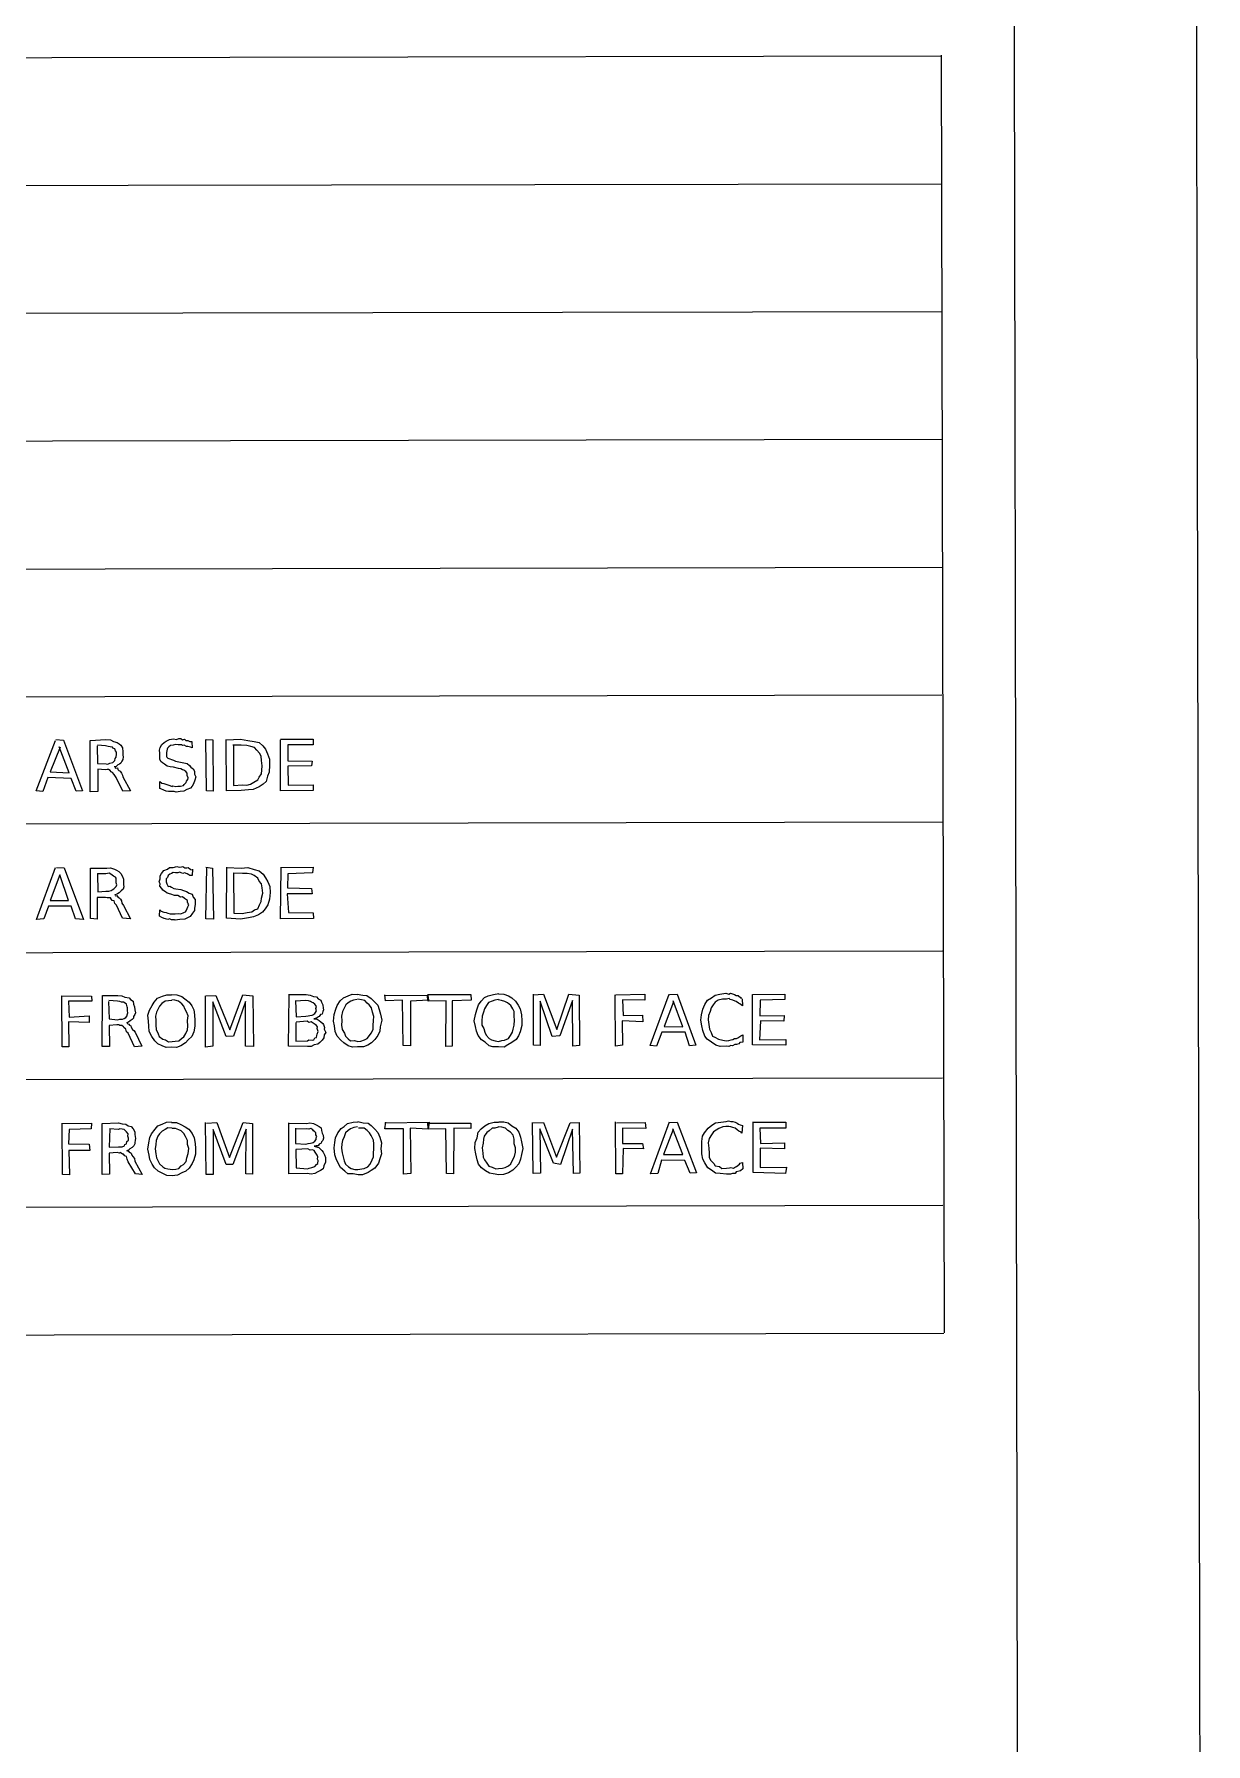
# Model space of a CAD drawing. Header units: millimetres. Extents: x 0 to 500, y -1 to 330.
# Drawn here: x 436.1 to 500.3, y 165 to 258.6 of the extents above; entities that cross this region are included whole.
import ezdxf

# ---------------------------------------------------------------- set-up
doc = ezdxf.new("R2010")
doc.units = ezdxf.units.MM

msp = doc.modelspace()

# ---------------------------------------------------------------- linework, layer by layer
for points in [[(0.292, -0.507), (500.33, 0.455), (499.686, 330.446), (-0.321, 329.514)], [(10.333, 9.515), (490.294, 10.458), (489.734, 320.465), (9.671, 319.518)]]:
    msp.add_lwpolyline(points, close=True)
for points in [[(329.853, 257.168), (485.854, 257.449)], [(485.833, 257.487), (485.992, 187.482)], [(329.867, 250.187), (485.856, 250.43)], [(329.872, 243.17), (485.88, 243.452)], [(329.873, 236.163), (485.887, 236.45)], [(329.869, 229.122), (485.894, 229.443)], [(329.904, 222.127), (485.865, 222.438)], [(437.323, 219.991), (437.738, 219.956), (438.775, 217.175), (438.431, 217.165), (438.156, 217.866), (436.884, 217.904), (436.609, 217.143), (436.235, 217.175), (437.295, 219.948)], [(437.548, 219.58), (437.009, 218.225), (438.055, 218.162), (437.502, 219.593)], [(440.562, 218.501), (440.572, 218.425), (440.695, 218.434), (440.721, 218.345), (440.774, 218.303), (440.834, 218.255), (440.912, 218.155), (440.968, 218.032), (440.997, 217.95), (441.413, 217.181), (440.995, 217.167), (440.618, 217.915), (440.552, 218.019), (440.511, 218.084), (440.419, 218.192), (440.344, 218.224), (440.3, 218.3), (440.211, 218.348), (440.128, 218.349), (440.029, 218.333), (439.617, 218.371), (439.624, 217.154), (439.199, 217.133), (439.198, 219.934), (440.066, 219.998), (440.305, 219.974), (440.473, 219.888), (440.675, 219.828), (440.793, 219.759), (440.871, 219.685), (440.977, 219.531), (440.992, 219.319), (440.988, 219.13), (441.008, 219.05), (440.986, 218.898), (440.931, 218.81), (440.887, 218.693), (440.802, 218.637), (440.722, 218.606), (440.628, 218.508), (440.514, 218.489)], [(439.585, 219.654), (439.592, 218.674), (440.084, 218.653), (440.167, 218.65), (440.275, 218.701), (440.435, 218.742), (440.456, 218.761), (440.547, 218.838), (440.562, 218.954), (440.619, 219.035), (440.644, 219.19), (440.634, 219.301), (440.587, 219.376), (440.554, 219.491), (440.469, 219.509), (440.427, 219.567), (440.302, 219.592), (440.183, 219.613), (440.03, 219.639), (439.605, 219.687)], [(444.769, 219.861), (444.784, 219.53), (444.701, 219.581), (444.552, 219.619), (444.485, 219.61), (444.347, 219.679), (444.252, 219.671), (444.21, 219.707), (444.115, 219.698), (444.026, 219.71), (443.876, 219.718), (443.743, 219.683), (443.598, 219.673), (443.518, 219.585), (443.435, 219.519), (443.418, 219.459), (443.396, 219.365), (443.378, 219.275), (443.381, 219.187), (443.387, 219.066), (443.392, 219.029), (443.46, 218.978), (443.562, 218.933), (443.649, 218.905), (443.768, 218.861), (443.872, 218.799), (444.15, 218.747), (444.329, 218.725), (444.518, 218.677), (444.636, 218.57), (444.713, 218.483), (444.844, 218.388), (444.917, 218.26), (444.924, 218.091), (444.984, 217.948), (444.936, 217.769), (444.869, 217.563), (444.796, 217.435), (444.702, 217.332), (444.501, 217.258), (444.329, 217.17), (444.128, 217.15), (443.908, 217.106), (443.803, 217.138), (443.643, 217.145), (443.574, 217.146), (443.483, 217.153), (443.37, 217.165), (443.233, 217.219), (443.077, 217.287), (443.016, 217.307), (443.018, 217.702), (443.128, 217.609), (443.231, 217.583), (443.348, 217.544), (443.46, 217.519), (443.567, 217.474), (443.69, 217.411), (443.737, 217.457), (443.895, 217.42), (444.005, 217.445), (444.157, 217.433), (444.309, 217.473), (444.349, 217.536), (444.459, 217.634), (444.48, 217.705), (444.553, 217.807), (444.56, 217.898), (444.513, 218.028), (444.512, 218.129), (444.511, 218.155), (444.448, 218.233), (444.334, 218.314), (444.258, 218.326), (444.161, 218.385), (444.046, 218.414), (443.766, 218.47), (443.584, 218.504), (443.416, 218.541), (443.271, 218.636), (443.159, 218.724), (443.066, 218.786), (443.015, 218.922), (443.008, 219.059), (443.01, 219.245), (442.992, 219.404), (443.041, 219.557), (443.119, 219.723), (443.248, 219.832), (443.369, 219.895), (443.55, 219.99), (443.759, 220.026), (443.931, 219.995), (444.066, 220.045), (444.161, 220.05), (444.257, 219.98), (444.359, 220.008), (444.447, 219.936), (444.554, 219.942), (444.662, 219.892), (444.794, 219.885)], [(445.561, 219.99), (445.92, 219.98), (445.938, 217.155), (445.573, 217.182), (445.532, 219.986)], [(446.667, 219.975), (447.436, 220.007), (447.847, 219.943), (448.181, 219.885), (448.459, 219.822), (448.653, 219.644), (448.815, 219.456), (448.908, 219.201), (449.025, 218.925), (449.018, 218.588), (449, 218.214), (448.917, 217.979), (448.837, 217.689), (448.674, 217.544), (448.459, 217.396), (448.133, 217.258), (447.867, 217.229), (447.47, 217.198), (446.669, 217.178), (446.655, 219.999)], [(447.046, 219.654), (447.055, 217.471), (447.541, 217.502), (447.778, 217.495), (447.986, 217.55), (448.172, 217.66), (448.384, 217.78), (448.454, 217.936), (448.58, 218.12), (448.603, 218.308), (448.626, 218.554), (448.592, 218.838), (448.574, 219.089), (448.485, 219.237), (448.336, 219.412), (448.199, 219.55), (448.005, 219.611), (447.789, 219.662), (447.475, 219.681), (447.015, 219.679)], [(449.629, 220.019), (451.42, 220.017), (451.418, 219.699), (450.026, 219.698), (450.034, 218.829), (451.367, 218.806), (451.319, 218.548), (450.023, 218.539), (450.041, 217.489), (451.423, 217.52), (451.414, 217.209), (449.629, 217.182), (449.626, 219.971)], [(329.922, 215.147), (485.897, 215.485)], [(437.345, 212.99), (437.768, 212.964), (438.842, 210.129), (438.4, 210.176), (438.155, 210.863), (436.909, 210.866), (436.653, 210.167), (436.262, 210.132), (437.301, 212.979)], [(440.573, 211.452), (440.606, 211.43), (440.66, 211.444), (440.741, 211.345), (440.793, 211.324), (440.862, 211.255), (440.921, 211.163), (440.932, 211.032), (441.018, 210.903), (441.407, 210.172), (440.978, 210.202), (440.649, 210.918), (440.554, 211.009), (440.518, 211.148), (440.413, 211.166), (440.373, 211.232), (440.31, 211.316), (440.245, 211.32), (440.121, 211.32), (440.043, 211.336), (439.577, 211.336), (439.582, 210.154), (439.22, 210.179), (439.216, 212.942), (440.103, 212.945), (440.319, 212.965), (440.525, 212.885), (440.634, 212.844), (440.768, 212.758), (440.88, 212.65), (440.974, 212.489), (441.028, 212.334), (441.022, 212.139), (441.027, 212.056), (441.035, 211.914), (440.998, 211.79), (440.894, 211.709), (440.866, 211.671), (440.781, 211.595), (440.698, 211.539), (440.541, 211.458)], [(439.609, 212.646), (439.621, 211.657), (440.06, 211.684), (440.223, 211.684), (440.347, 211.726), (440.399, 211.752), (440.494, 211.821), (440.563, 211.887), (440.616, 211.944), (440.658, 212.03), (440.632, 212.133), (440.616, 212.251), (440.621, 212.393), (440.585, 212.451), (440.469, 212.511), (440.4, 212.562), (440.339, 212.609), (440.233, 212.668), (440.056, 212.632), (439.593, 212.634)], [(444.812, 212.898), (444.789, 212.537), (444.663, 212.548), (444.607, 212.572), (444.512, 212.626), (444.366, 212.686), (444.27, 212.655), (444.18, 212.692), (444.115, 212.727), (443.995, 212.69), (443.874, 212.693), (443.738, 212.709), (443.661, 212.658), (443.557, 212.617), (443.464, 212.537), (443.434, 212.44), (443.361, 212.354), (443.356, 212.261), (443.359, 212.199), (443.402, 212.088), (443.423, 212.055), (443.471, 211.941), (443.573, 211.955), (443.647, 211.899), (443.782, 211.823), (443.888, 211.819), (444.164, 211.769), (444.315, 211.714), (444.475, 211.673), (444.63, 211.571), (444.793, 211.518), (444.84, 211.358), (444.945, 211.222), (444.95, 211.119), (444.959, 210.954), (444.919, 210.759), (444.91, 210.62), (444.808, 210.473), (444.686, 210.297), (444.566, 210.247), (444.391, 210.148), (444.119, 210.126), (443.859, 210.098), (443.819, 210.108), (443.657, 210.115), (443.548, 210.171), (443.454, 210.139), (443.329, 210.167), (443.254, 210.194), (443.124, 210.247), (443.004, 210.319), (443.02, 210.664), (443.092, 210.592), (443.233, 210.539), (443.372, 210.52), (443.451, 210.478), (443.585, 210.445), (443.702, 210.445), (443.752, 210.446), (443.857, 210.443), (444.057, 210.468), (444.158, 210.445), (444.329, 210.511), (444.425, 210.552), (444.463, 210.614), (444.519, 210.741), (444.554, 210.827), (444.6, 210.941), (444.565, 210.992), (444.537, 211.08), (444.529, 211.172), (444.47, 211.211), (444.366, 211.292), (444.251, 211.371), (444.155, 211.356), (444.009, 211.444), (443.819, 211.444), (443.626, 211.513), (443.42, 211.575), (443.323, 211.647), (443.174, 211.741), (443.129, 211.837), (443.025, 211.961), (443.027, 212.091), (442.986, 212.189), (443.026, 212.365), (443.026, 212.521), (443.106, 212.662), (443.235, 212.811), (443.427, 212.893), (443.538, 212.983), (443.745, 212.98), (443.95, 213.045), (444.078, 213.009), (444.203, 213.025), (444.272, 213.033), (444.377, 212.96), (444.492, 212.97), (444.57, 212.975), (444.667, 212.913), (444.757, 212.852)], [(445.533, 213.002), (445.906, 212.946), (445.954, 210.144), (445.536, 210.17), (445.584, 212.975)], [(446.693, 212.983), (447.476, 212.947), (447.843, 212.984), (448.178, 212.876), (448.459, 212.8), (448.672, 212.616), (448.798, 212.422), (448.936, 212.196), (449.046, 211.943), (449.059, 211.606), (449.032, 211.239), (448.941, 210.939), (448.793, 210.709), (448.639, 210.541), (448.425, 210.382), (448.145, 210.276), (447.88, 210.225), (447.433, 210.15), (446.668, 210.2), (446.679, 213)], [(447.052, 212.695), (447.064, 210.477), (447.535, 210.461), (447.799, 210.515), (448.06, 210.555), (448.198, 210.666), (448.384, 210.724), (448.478, 210.934), (448.564, 211.126), (448.591, 211.296), (448.655, 211.581), (448.615, 211.872), (448.584, 212.08), (448.456, 212.242), (448.391, 212.404), (448.182, 212.543), (448.042, 212.608), (447.805, 212.661), (447.55, 212.649), (447.072, 212.663)], [(449.636, 212.977), (451.422, 212.992), (451.388, 212.696), (450.028, 212.638), (450.008, 211.862), (451.324, 211.83), (451.367, 211.537), (449.993, 211.53), (450.058, 210.512), (451.426, 210.497), (451.432, 210.18), (449.635, 210.178), (449.66, 212.96)], [(437.533, 212.579), (437.008, 211.177), (438.018, 211.176), (437.545, 212.582)], [(329.888, 208.123), (485.911, 208.42)], [(461.568, 206.058), (461.865, 206.037), (462.116, 205.958), (462.312, 205.838), (462.496, 205.664), (462.656, 205.434), (462.757, 205.237), (462.828, 204.912), (462.852, 204.581), (462.843, 204.316), (462.758, 203.979), (462.671, 203.764), (462.549, 203.558), (462.312, 203.387), (462.086, 203.269), (461.887, 203.146), (461.579, 203.153), (461.267, 203.151), (461.059, 203.218), (460.844, 203.406), (460.648, 203.546), (460.457, 203.771), (460.367, 204.01), (460.322, 204.27), (460.242, 204.579), (460.31, 204.93), (460.382, 205.176), (460.477, 205.463), (460.632, 205.66), (460.806, 205.863), (461.007, 205.948), (461.297, 206.017), (461.6, 206.083)], [(474.917, 205.793), (474.95, 205.398), (474.802, 205.506), (474.726, 205.543), (474.595, 205.636), (474.541, 205.656), (474.419, 205.719), (474.259, 205.755), (474.204, 205.797), (474.064, 205.773), (473.843, 205.773), (473.609, 205.72), (473.449, 205.603), (473.337, 205.449), (473.225, 205.29), (473.164, 205.092), (473.078, 204.879), (473.06, 204.635), (473.105, 204.375), (473.127, 204.131), (473.228, 203.935), (473.297, 203.749), (473.434, 203.678), (473.624, 203.568), (473.858, 203.524), (474.057, 203.48), (474.2, 203.507), (474.328, 203.532), (474.411, 203.559), (474.496, 203.609), (474.622, 203.606), (474.696, 203.656), (474.856, 203.757), (474.957, 203.816), (474.963, 203.417), (474.794, 203.385), (474.742, 203.313), (474.608, 203.285), (474.528, 203.278), (474.387, 203.204), (474.303, 203.222), (474.193, 203.182), (474.06, 203.199), (473.713, 203.169), (473.473, 203.253), (473.245, 203.414), (473.002, 203.585), (472.888, 203.745), (472.774, 204.042), (472.706, 204.313), (472.656, 204.609), (472.69, 204.917), (472.776, 205.222), (472.873, 205.478), (473.02, 205.718), (473.238, 205.839), (473.439, 205.995), (473.697, 206.044), (474.032, 206.104), (474.19, 206.049), (474.278, 206.093), (474.396, 206.067), (474.498, 206.023), (474.602, 205.97), (474.697, 205.963), (474.851, 205.846), (474.909, 205.846)], [(437.646, 205.957), (439.266, 205.93), (439.288, 205.667), (438.019, 205.667), (438.045, 204.788), (439.145, 204.847), (439.139, 204.482), (438.009, 204.53), (438.027, 203.162), (437.661, 203.16), (437.654, 205.945)], [(441.213, 204.513), (441.229, 204.429), (441.312, 204.397), (441.351, 204.34), (441.433, 204.305), (441.453, 204.232), (441.517, 204.113), (441.593, 204.057), (441.666, 203.966), (442.03, 203.194), (441.626, 203.154), (441.272, 203.912), (441.195, 203.985), (441.156, 204.118), (441.048, 204.224), (441.031, 204.249), (440.936, 204.327), (440.822, 204.325), (440.767, 204.369), (440.66, 204.354), (440.237, 204.326), (440.25, 203.183), (439.862, 203.17), (439.876, 205.975), (440.707, 205.977), (440.932, 205.958), (441.098, 205.886), (441.328, 205.844), (441.411, 205.741), (441.546, 205.656), (441.577, 205.496), (441.635, 205.345), (441.649, 205.188), (441.691, 205.018), (441.64, 204.924), (441.579, 204.812), (441.57, 204.726), (441.508, 204.654), (441.394, 204.584), (441.303, 204.503), (441.198, 204.463)], [(440.205, 205.631), (440.235, 204.695), (440.7, 204.634), (440.82, 204.663), (440.968, 204.678), (441.058, 204.717), (441.16, 204.763), (441.217, 204.847), (441.223, 204.918), (441.269, 205.021), (441.248, 205.137), (441.24, 205.302), (441.217, 205.355), (441.181, 205.492), (441.108, 205.551), (441.03, 205.606), (440.921, 205.601), (440.824, 205.649), (440.691, 205.651), (440.216, 205.686)], [(443.639, 206.032), (443.949, 206.013), (444.219, 205.923), (444.385, 205.794), (444.632, 205.604), (444.769, 205.406), (444.878, 205.181), (444.911, 204.909), (444.928, 204.598), (444.939, 204.28), (444.882, 203.969), (444.766, 203.724), (444.572, 203.544), (444.419, 203.369), (444.161, 203.214), (443.936, 203.121), (443.645, 203.131), (443.361, 203.112), (443.142, 203.209), (442.904, 203.325), (442.733, 203.482), (442.582, 203.722), (442.43, 203.997), (442.415, 204.287), (442.388, 204.565), (442.355, 204.896), (442.45, 205.162), (442.589, 205.423), (442.714, 205.612), (442.884, 205.821), (443.162, 205.937), (443.401, 206.005), (443.649, 206.002)], [(443.67, 205.696), (443.486, 205.677), (443.31, 205.658), (443.133, 205.539), (442.992, 205.389), (442.921, 205.243), (442.834, 205.048), (442.77, 204.831), (442.79, 204.599), (442.788, 204.348), (442.807, 204.102), (442.917, 203.869), (442.976, 203.717), (443.172, 203.575), (443.322, 203.536), (443.487, 203.425), (443.686, 203.441), (443.848, 203.468), (444.062, 203.49), (444.212, 203.617), (444.327, 203.701), (444.433, 203.881), (444.529, 204.09), (444.544, 204.292), (444.527, 204.601), (444.566, 204.846), (444.477, 205.077), (444.39, 205.246), (444.324, 205.382), (444.213, 205.516), (444.046, 205.66), (443.832, 205.711), (443.672, 205.728)], [(445.544, 205.959), (446.092, 205.968), (446.85, 204.081), (447.561, 206.007), (448.112, 205.947), (448.145, 203.166), (447.71, 203.193), (447.707, 205.649), (447.055, 203.738), (446.659, 203.719), (445.919, 205.623), (445.927, 203.186), (445.522, 203.142), (445.522, 205.952)], [(450.072, 206.02), (451.033, 206.018), (451.257, 205.995), (451.443, 205.923), (451.607, 205.892), (451.7, 205.787), (451.834, 205.714), (451.87, 205.598), (451.947, 205.45), (451.965, 205.281), (451.979, 205.175), (451.946, 205.094), (451.902, 204.941), (451.828, 204.919), (451.755, 204.819), (451.706, 204.798), (451.592, 204.734), (451.457, 204.683), (451.641, 204.677), (451.747, 204.599), (451.831, 204.531), (451.949, 204.435), (451.986, 204.376), (452.039, 204.213), (452.027, 204.119), (452.106, 203.938), (452.023, 203.815), (451.994, 203.655), (451.915, 203.513), (451.792, 203.401), (451.681, 203.308), (451.474, 203.257), (451.305, 203.166), (451.113, 203.169), (450.063, 203.187), (450.109, 205.976)], [(450.457, 205.69), (450.479, 204.797), (451.023, 204.839), (451.14, 204.856), (451.236, 204.865), (451.367, 204.889), (451.405, 204.902), (451.508, 204.974), (451.549, 205.034), (451.597, 205.122), (451.561, 205.258), (451.597, 205.359), (451.559, 205.422), (451.518, 205.492), (451.411, 205.575), (451.328, 205.608), (451.264, 205.635), (451.167, 205.671), (451.004, 205.693), (450.443, 205.663)], [(453.822, 206.036), (454.136, 205.994), (454.357, 205.976), (454.601, 205.799), (454.764, 205.647), (454.967, 205.438), (455.036, 205.201), (455.112, 204.941), (455.176, 204.616), (455.097, 204.249), (455.07, 204.009), (454.956, 203.773), (454.791, 203.567), (454.606, 203.382), (454.422, 203.247), (454.171, 203.151), (453.84, 203.153), (453.581, 203.143), (453.333, 203.204), (453.104, 203.379), (452.931, 203.521), (452.741, 203.749), (452.627, 204), (452.595, 204.299), (452.54, 204.567), (452.577, 204.92), (452.665, 205.211), (452.733, 205.419), (452.895, 205.678), (453.075, 205.846), (453.334, 205.959), (453.561, 206.036), (453.843, 206.02)], [(453.822, 205.758), (453.631, 205.715), (453.481, 205.659), (453.336, 205.569), (453.216, 205.46), (453.12, 205.268), (453.03, 205.093), (452.978, 204.844), (452.989, 204.584), (452.977, 204.335), (453.012, 204.101), (453.13, 203.906), (453.194, 203.746), (453.336, 203.593), (453.47, 203.492), (453.681, 203.497), (453.863, 203.453), (454.026, 203.468), (454.23, 203.542), (454.371, 203.62), (454.508, 203.785), (454.604, 203.896), (454.713, 204.099), (454.704, 204.329), (454.729, 204.601), (454.738, 204.822), (454.674, 205.056), (454.612, 205.295), (454.478, 205.458), (454.375, 205.548), (454.257, 205.691), (454.07, 205.73), (453.871, 205.759)], [(455.331, 205.989), (457.692, 205.97), (457.738, 205.712), (456.748, 205.657), (456.752, 203.219), (456.342, 203.229), (456.313, 205.707), (455.385, 205.676), (455.343, 206.005)], [(457.684, 206.024), (460.056, 206.019), (460.078, 205.711), (459.04, 205.676), (459.043, 203.197), (458.69, 203.177), (458.71, 205.674), (457.712, 205.665), (457.663, 205.992)], [(461.57, 205.742), (461.375, 205.706), (461.222, 205.654), (461.025, 205.585), (460.921, 205.414), (460.812, 205.239), (460.751, 205.054), (460.676, 204.829), (460.658, 204.586), (460.661, 204.347), (460.765, 204.159), (460.816, 203.956), (460.904, 203.788), (461.069, 203.606), (461.19, 203.541), (461.395, 203.489), (461.576, 203.441), (461.758, 203.507), (461.91, 203.519), (462.123, 203.606), (462.23, 203.786), (462.347, 203.964), (462.374, 204.12), (462.429, 204.35), (462.443, 204.625), (462.436, 204.839), (462.438, 205.085), (462.352, 205.245), (462.258, 205.429), (462.063, 205.559), (461.925, 205.639), (461.739, 205.696), (461.556, 205.739)], [(463.456, 206), (464.046, 206.044), (464.772, 204.102), (465.424, 206.046), (465.988, 205.988), (466.008, 203.221), (465.643, 203.198), (465.627, 205.691), (464.943, 203.762), (464.521, 203.717), (463.85, 205.662), (463.854, 203.228), (463.493, 203.239), (463.483, 206.033)], [(468.01, 206.007), (469.6, 206.041), (469.583, 205.708), (468.375, 205.732), (468.404, 204.869), (469.464, 204.899), (469.483, 204.529), (468.357, 204.583), (468.368, 203.24), (467.986, 203.195), (467.963, 206.002)], [(470.946, 206.02), (471.359, 206.042), (472.39, 203.24), (472.039, 203.216), (471.805, 203.963), (470.531, 203.965), (470.225, 203.196), (469.878, 203.226), (470.925, 206.043)], [(471.162, 205.621), (470.654, 204.278), (471.677, 204.257), (471.143, 205.68)], [(475.482, 206.018), (477.255, 206.04), (477.26, 205.753), (475.905, 205.715), (475.886, 204.859), (477.221, 204.872), (477.217, 204.566), (475.924, 204.577), (475.874, 203.542), (477.313, 203.567), (477.319, 203.242), (475.493, 203.268), (475.49, 206.025)], [(450.463, 204.492), (450.472, 203.475), (451.099, 203.486), (451.188, 203.538), (451.362, 203.518), (451.459, 203.542), (451.513, 203.652), (451.593, 203.665), (451.617, 203.773), (451.646, 203.859), (451.687, 203.991), (451.636, 204.158), (451.657, 204.259), (451.608, 204.321), (451.521, 204.381), (451.468, 204.422), (451.313, 204.52), (451.181, 204.491), (451.093, 204.554), (450.485, 204.512)], [(329.898, 201.182), (485.908, 201.451)], [(437.629, 198.953), (439.266, 198.977), (439.248, 198.672), (438.056, 198.629), (438.017, 197.85), (439.152, 197.819), (439.178, 197.471), (438.035, 197.471), (438.058, 196.142), (437.69, 196.155), (437.669, 198.933)], [(441.202, 197.498), (441.291, 197.447), (441.331, 197.394), (441.382, 197.365), (441.449, 197.334), (441.481, 197.222), (441.537, 197.143), (441.624, 197.044), (441.64, 196.901), (442.042, 196.158), (441.68, 196.2), (441.288, 196.86), (441.218, 197.006), (441.183, 197.151), (441.089, 197.18), (441.02, 197.27), (440.979, 197.281), (440.838, 197.36), (440.804, 197.326), (440.676, 197.373), (440.246, 197.33), (440.262, 196.183), (439.86, 196.17), (439.858, 198.958), (440.744, 199), (440.956, 198.937), (441.151, 198.911), (441.288, 198.825), (441.44, 198.785), (441.552, 198.655), (441.641, 198.5), (441.648, 198.358), (441.683, 198.127), (441.673, 198.035), (441.643, 197.899), (441.637, 197.834), (441.586, 197.724), (441.504, 197.637), (441.373, 197.563), (441.306, 197.492), (441.181, 197.446)], [(440.281, 198.679), (440.237, 197.655), (440.76, 197.68), (440.845, 197.683), (440.945, 197.684), (441.081, 197.728), (441.107, 197.8), (441.187, 197.834), (441.215, 197.978), (441.303, 198.045), (441.291, 198.148), (441.27, 198.263), (441.272, 198.394), (441.181, 198.494), (441.171, 198.518), (441.056, 198.619), (440.95, 198.639), (440.826, 198.656), (440.756, 198.624), (440.267, 198.663)], [(443.655, 199.014), (443.924, 199.011), (444.172, 198.905), (444.4, 198.772), (444.598, 198.641), (444.782, 198.416), (444.898, 198.166), (444.959, 197.869), (444.968, 197.583), (444.979, 197.27), (444.887, 196.968), (444.794, 196.76), (444.629, 196.503), (444.434, 196.341), (444.221, 196.252), (443.988, 196.122), (443.698, 196.094), (443.394, 196.114), (443.151, 196.234), (442.918, 196.336), (442.726, 196.524), (442.604, 196.732), (442.474, 196.991), (442.425, 197.228), (442.357, 197.555), (442.42, 197.905), (442.467, 198.19), (442.553, 198.386), (442.758, 198.653), (442.91, 198.823), (443.151, 198.921), (443.38, 199.03), (443.658, 199.056)], [(443.667, 198.708), (443.463, 198.713), (443.315, 198.619), (443.144, 198.537), (442.991, 198.394), (442.908, 198.269), (442.813, 198.018), (442.797, 197.808), (442.761, 197.572), (442.796, 197.288), (442.836, 197.072), (442.912, 196.932), (443.003, 196.751), (443.179, 196.585), (443.284, 196.501), (443.458, 196.466), (443.712, 196.433), (443.887, 196.447), (444.052, 196.491), (444.18, 196.633), (444.312, 196.71), (444.452, 196.867), (444.492, 197.08), (444.563, 197.309), (444.605, 197.59), (444.532, 197.81), (444.526, 198.026), (444.423, 198.252), (444.329, 198.4), (444.19, 198.563), (444.049, 198.61), (443.872, 198.686), (443.683, 198.689)], [(445.569, 198.983), (446.136, 199.005), (446.833, 197.096), (447.589, 199.014), (448.102, 198.948), (448.094, 196.181), (447.732, 196.201), (447.754, 198.654), (447.02, 196.718), (446.651, 196.702), (445.935, 198.628), (445.938, 196.157), (445.56, 196.16), (445.526, 199.004)], [(450.07, 198.982), (451.078, 198.952), (451.241, 198.991), (451.427, 198.961), (451.576, 198.891), (451.752, 198.791), (451.852, 198.718), (451.88, 198.576), (451.917, 198.424), (451.971, 198.318), (451.982, 198.145), (451.941, 198.033), (451.87, 197.953), (451.856, 197.87), (451.748, 197.828), (451.689, 197.74), (451.577, 197.74), (451.465, 197.713), (451.658, 197.668), (451.726, 197.633), (451.832, 197.528), (451.9, 197.48), (451.974, 197.381), (452.041, 197.231), (452.091, 197.09), (452.089, 196.967), (452.085, 196.829), (451.999, 196.635), (451.97, 196.479), (451.824, 196.372), (451.669, 196.31), (451.501, 196.208), (451.3, 196.181), (451.097, 196.218), (450.081, 196.201), (450.081, 198.99)], [(450.446, 198.704), (450.444, 197.855), (451.011, 197.828), (451.148, 197.868), (451.273, 197.87), (451.369, 197.902), (451.419, 197.914), (451.515, 197.981), (451.578, 198.082), (451.578, 198.177), (451.617, 198.252), (451.563, 198.339), (451.571, 198.443), (451.504, 198.503), (451.434, 198.545), (451.392, 198.606), (451.287, 198.673), (451.174, 198.645), (451.027, 198.671), (450.448, 198.641)], [(453.859, 199.068), (454.162, 198.992), (454.423, 198.974), (454.599, 198.855), (454.805, 198.641), (454.956, 198.465), (455.068, 198.215), (455.154, 197.901), (455.132, 197.562), (455.17, 197.297), (455.079, 197.015), (454.997, 196.777), (454.805, 196.502), (454.596, 196.379), (454.427, 196.266), (454.121, 196.138), (453.877, 196.145), (453.605, 196.192), (453.311, 196.201), (453.148, 196.352), (452.924, 196.548), (452.783, 196.778), (452.686, 197.012), (452.6, 197.248), (452.568, 197.615), (452.606, 197.914), (452.647, 198.166), (452.776, 198.438), (452.956, 198.677), (453.108, 198.799), (453.304, 198.949), (453.612, 199.037), (453.878, 199.046)], [(453.842, 198.769), (453.648, 198.744), (453.466, 198.662), (453.333, 198.573), (453.19, 198.451), (453.123, 198.228), (453.033, 198.032), (452.997, 197.849), (452.975, 197.606), (453.01, 197.347), (453.053, 197.13), (453.122, 196.917), (453.183, 196.728), (453.346, 196.587), (453.5, 196.49), (453.697, 196.434), (453.864, 196.442), (454.081, 196.479), (454.213, 196.496), (454.406, 196.587), (454.541, 196.72), (454.654, 196.956), (454.73, 197.124), (454.725, 197.311), (454.737, 197.586), (454.742, 197.844), (454.73, 198.05), (454.597, 198.292), (454.497, 198.446), (454.382, 198.567), (454.219, 198.693), (454.073, 198.702), (453.896, 198.702)], [(455.339, 198.998), (457.765, 199.021), (457.722, 198.648), (456.733, 198.708), (456.761, 196.216), (456.376, 196.184), (456.366, 198.656), (455.348, 198.658), (455.394, 199.027)], [(457.71, 198.975), (460.05, 198.979), (460.061, 198.676), (459.121, 198.704), (459.101, 196.194), (458.722, 196.219), (458.683, 198.668), (457.724, 198.65), (457.704, 199.012)], [(461.584, 199.042), (461.871, 199.04), (462.108, 198.992), (462.304, 198.832), (462.514, 198.691), (462.693, 198.478), (462.78, 198.199), (462.826, 197.948), (462.91, 197.58), (462.841, 197.263), (462.785, 197.005), (462.696, 196.751), (462.53, 196.568), (462.356, 196.4), (462.119, 196.246), (461.845, 196.155), (461.596, 196.148), (461.279, 196.202), (461.086, 196.235), (460.868, 196.358), (460.635, 196.518), (460.484, 196.735), (460.401, 196.971), (460.336, 197.3), (460.279, 197.581), (460.288, 197.913), (460.407, 198.172), (460.454, 198.477), (460.617, 198.661), (460.826, 198.824), (461.036, 198.955), (461.335, 199.035), (461.577, 199.029)], [(461.549, 198.763), (461.373, 198.696), (461.223, 198.705), (461.057, 198.556), (460.925, 198.469), (460.788, 198.267), (460.747, 198.094), (460.733, 197.872), (460.676, 197.615), (460.717, 197.324), (460.738, 197.105), (460.808, 196.959), (460.926, 196.791), (461.041, 196.62), (461.233, 196.565), (461.418, 196.464), (461.579, 196.49), (461.796, 196.504), (461.945, 196.547), (462.123, 196.637), (462.256, 196.738), (462.331, 196.907), (462.454, 197.14), (462.499, 197.389), (462.497, 197.622), (462.431, 197.835), (462.425, 198.099), (462.368, 198.31), (462.223, 198.477), (462.091, 198.58), (461.953, 198.702), (461.762, 198.761), (461.548, 198.767)], [(463.455, 198.996), (464.045, 199.004), (464.76, 197.102), (465.5, 198.998), (465.998, 199.012), (466.034, 196.229), (465.686, 196.223), (465.636, 198.653), (464.965, 196.717), (464.584, 196.785), (463.837, 198.669), (463.876, 196.227), (463.468, 196.222), (463.436, 199.004)], [(468.035, 198.985), (469.607, 199.01), (469.646, 198.675), (468.374, 198.693), (468.372, 197.856), (469.461, 197.855), (469.515, 197.57), (468.408, 197.582), (468.371, 196.196), (468.005, 196.202), (467.986, 199.041)], [(470.951, 199.008), (471.365, 199.037), (472.418, 196.247), (472.073, 196.23), (471.787, 196.937), (470.499, 196.942), (470.295, 196.225), (469.895, 196.206), (470.942, 199.045)], [(471.146, 198.631), (470.622, 197.249), (471.669, 197.261), (471.123, 198.665)], [(474.936, 198.843), (474.909, 198.435), (474.87, 198.488), (474.747, 198.543), (474.652, 198.6), (474.55, 198.697), (474.421, 198.732), (474.298, 198.766), (474.186, 198.792), (474.036, 198.785), (473.858, 198.773), (473.644, 198.675), (473.508, 198.59), (473.35, 198.5), (473.237, 198.343), (473.113, 198.139), (473.063, 197.889), (473.092, 197.607), (473.12, 197.339), (473.111, 197.111), (473.191, 196.941), (473.372, 196.772), (473.446, 196.629), (473.675, 196.591), (473.815, 196.497), (474.069, 196.508), (474.224, 196.524), (474.308, 196.539), (474.448, 196.504), (474.561, 196.578), (474.614, 196.601), (474.774, 196.719), (474.821, 196.779), (474.934, 196.818), (474.953, 196.477), (474.841, 196.367), (474.761, 196.335), (474.598, 196.31), (474.534, 196.222), (474.399, 196.219), (474.294, 196.173), (474.192, 196.176), (474.07, 196.183), (473.722, 196.22), (473.47, 196.239), (473.248, 196.4), (473.04, 196.53), (472.875, 196.809), (472.774, 196.993), (472.715, 197.3), (472.711, 197.654), (472.719, 197.968), (472.76, 198.254), (472.869, 198.446), (473.064, 198.7), (473.268, 198.857), (473.471, 198.988), (473.765, 199.024), (474.044, 199.06), (474.175, 199.097), (474.298, 199.059), (474.418, 199.063), (474.54, 199.026), (474.658, 198.971), (474.722, 198.922), (474.818, 198.886), (474.945, 198.847)], [(475.531, 199.021), (477.326, 199.02), (477.324, 198.693), (475.887, 198.708), (475.937, 197.855), (477.236, 197.888), (477.238, 197.573), (475.913, 197.598), (475.914, 196.549), (477.353, 196.56), (477.302, 196.221), (475.519, 196.265), (475.525, 199.043)], [(450.468, 197.53), (450.485, 196.531), (451.109, 196.477), (451.195, 196.515), (451.353, 196.539), (451.462, 196.583), (451.505, 196.591), (451.604, 196.715), (451.681, 196.762), (451.691, 196.92), (451.656, 197), (451.667, 197.132), (451.629, 197.228), (451.57, 197.331), (451.527, 197.386), (451.471, 197.479), (451.38, 197.521), (451.247, 197.499), (451.117, 197.559), (450.471, 197.538)], [(329.978, 194.148), (485.922, 194.478)], [(329.979, 187.176), (485.977, 187.469)]]:
    msp.add_lwpolyline(points)

doc.saveas('drawing.dxf')
